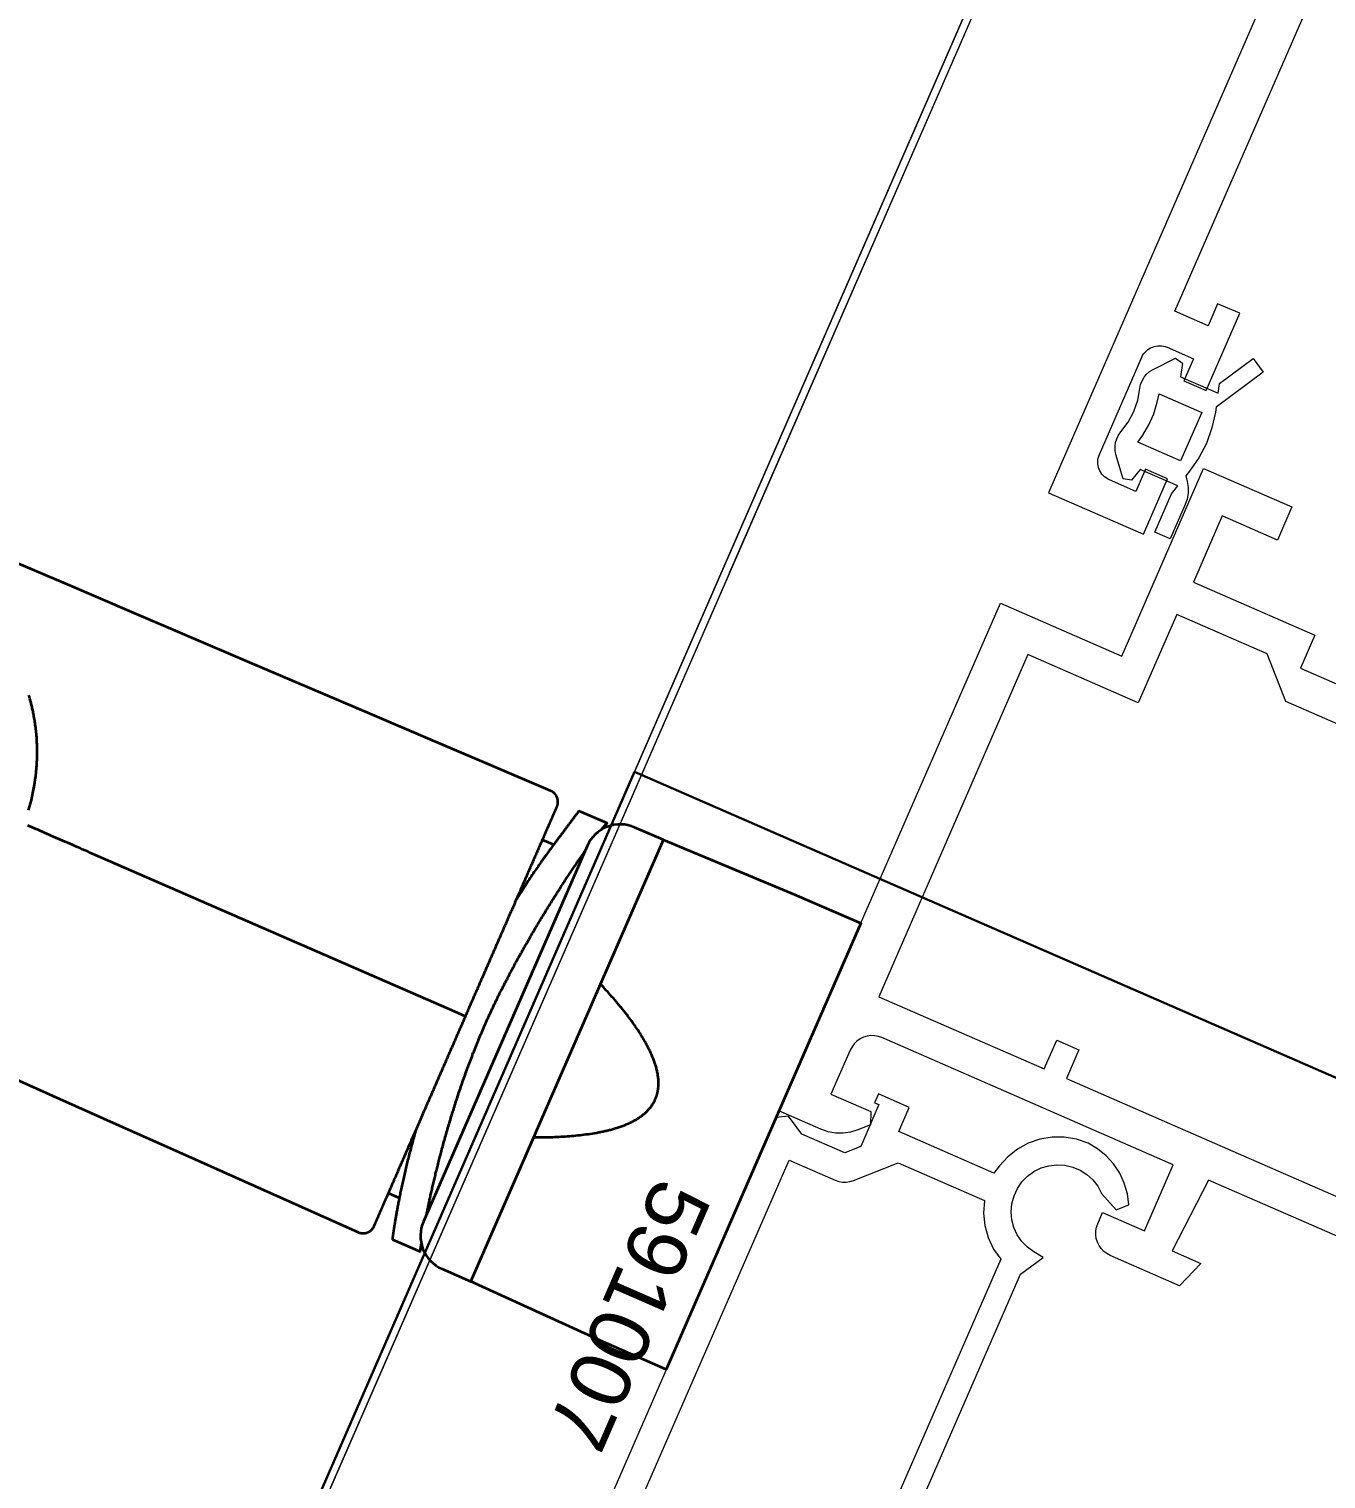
# Model space of a CAD drawing. Header units: millimetres. Extents: x -37281 to 954596, y -59787 to 956680.
# Drawn here: x 4471.8 to 4525.7, y -17242.3 to -17182.1 of the extents above; entities that cross this region are included whole.
import ezdxf

# ---------------------------------------------------------------- set-up
doc = ezdxf.new("R2010")
doc.units = ezdxf.units.MM
doc.header["$MEASUREMENT"] = 0
doc.linetypes.add('Dot & Dashed', pattern=[670.277762, 352.777767, -176.388884, 0, -141.111112])
for name, color, linetype, lineweight in [('0_Pen_No__2', 8, 'Continuous', 15), ('0_Pen_No__7', 7, 'Continuous', 35), ('0_Pen_No__9', 7, 'Continuous', 13), ('New_A-20-M_Roof_Pen_No__93', 8, 'Continuous', 13), ('New_A-25-M_Curtain_Wall_Pen_No__90', 8, 'Continuous', 20), ('New_A-25-M_Wall_Ext_Pen_No__87', 8, 'Continuous', 20), ('New_ArchiCAD Windows_Pen_No__3', 7, 'Continuous', 18)]:
    doc.layers.add(name, color=color, linetype=linetype, lineweight=lineweight)
for name, color, linetype in [('New_A-20-M_Roof', 7, 'Continuous'), ('New_A-25-M_Curtain_Wall', 7, 'Continuous'), ('New_A-25-M_Wall_Ext', 7, 'Continuous'), ('New_ArchiCAD Windows', 7, 'Continuous')]:
    doc.layers.add(name, color=color, linetype=linetype)
doc.layers.add('New_A-25-M_Curtain_Wall_Pen_No__69', color=7, linetype='Continuous', lineweight=20, true_color=0x606060)
doc.layers.add('New_ArchiCAD Windows_Pen_No__23', color=7, linetype='Continuous', lineweight=30, true_color=0x2a2a2a)
doc.styles.add('GENERATED_STYLE_3', font='')
doc.styles.get('GENERATED_STYLE_3').set_extended_font_data('Arial')

# ---------------------------------------------------------------- blocks, each defined once
blk = doc.blocks.new('Wall_2_3', base_point=(10092.596, -4631.295))
at = {"layer": 'New_A-25-M_Wall_Ext_Pen_No__87', "linetype": 'Continuous', "flags": 128}
blk.add_lwpolyline([(10000.932, -4591.325), (2142.474, -22613.267)], dxfattribs=at)
blk = doc.blocks.new('Wall_4_3', base_point=(9982.587, -4632.604))
at = {"layer": 'New_A-25-M_Wall_Ext_Pen_No__87', "linetype": 'Continuous', "flags": 128}
blk.add_lwpolyline([(2142.182, -22613.139), (4865.774, -16367.078)], dxfattribs=at)
blk = doc.blocks.new('Triple Window 19[13]_3')
at = {"layer": 'New_ArchiCAD Windows_Pen_No__23', "linetype": 'Continuous'}
for p, q in [((4496.949, -17212.913), (4471.967, -17270.203)), ((4671.111, -17288.856), (4496.949, -17212.913))]:
    blk.add_line(p, q, dxfattribs=at)
at = {"layer": 'New_ArchiCAD Windows_Pen_No__3', "linetype": 'Continuous'}
blk.add_line((4834.497, -16438.806), (4496.949, -17212.913), dxfattribs=at)
blk = doc.blocks.new('Wall_139_3', base_point=(10165.916, -4712.544))
at = {"layer": 'New_ArchiCAD Windows', "color": 251, "linetype": 'Continuous', "lineweight": 20, "true_color": 0x606060}
blk.add_blockref('Triple Window 19[13]_3', (0, 0), dxfattribs=at)
blk = doc.blocks.new('Morph_1_3')
at = {"layer": 'New_A-20-M_Roof_Pen_No__93', "linetype": 'Continuous', "flags": 128}
blk.add_lwpolyline([(2064.531, -22792.012), (10012.822, -4564.059)], dxfattribs=at)
blk = doc.blocks.new('Beam_4_3', base_point=(10000.932, -4591.325))
at = {"layer": 'New_A-25-M_Curtain_Wall_Pen_No__69', "linetype": 'Dot & Dashed'}
blk.add_line((10000.932, -4591.325), (2142.472, -22613.266), dxfattribs=at)
at = {"layer": 'New_A-25-M_Curtain_Wall_Pen_No__90', "linetype": 'Continuous'}
blk.add_line((10000.932, -4591.325), (2142.472, -22613.266), dxfattribs=at)

msp = doc.modelspace()

# ---------------------------------------------------------------- linework, layer by layer
at = {"layer": '0_Pen_No__2', "linetype": 'Continuous', "flags": 128}
msp.add_lwpolyline([(4578.1, -17054.657), (4514.147, -17201.321), (4518.089, -17203.039), (4519.088, -17200.748), (4518.171, -17200.348), (4517.772, -17201.265), (4516.672, -17200.785, -0.414214), (4516.258, -17199.732), (4518.017, -17195.699, -0.414214), (4519.07, -17195.285), (4520.17, -17195.765), (4519.77, -17196.681), (4520.687, -17197.081), (4522.086, -17193.873), (4521.169, -17193.473), (4520.769, -17194.39), (4519.394, -17193.79), (4527.189, -17175.916, -0.414214)], format="xyb", dxfattribs=at)
for points in [[(4532.895, -17235.133), (4520.795, -17229.857), (4519.274, -17232.793), (4520.471, -17233.315), (4519.591, -17234.241), (4516.705, -17232.982), (4516.567, -17232.908), (4516.441, -17232.814), (4516.333, -17232.701), (4516.243, -17232.572), (4516.174, -17232.431), (4516.128, -17232.281), (4516.107, -17232.126), (4516.11, -17231.969), (4516.137, -17231.814), (4516.188, -17231.666), (4516.388, -17231.208), (4518.13, -17231.967), (4519.329, -17229.217), (4507.229, -17223.941), (4507.081, -17223.89), (4506.926, -17223.862), (4506.769, -17223.859), (4506.614, -17223.881), (4506.464, -17223.927), (4506.323, -17223.995), (4506.194, -17224.085), (4506.081, -17224.194), (4505.987, -17224.319), (4505.913, -17224.458), (4505.113, -17226.291), (4506.763, -17227.011), (4506.753, -17227.565), (4506.224, -17227.773), (4505.923, -17227.864), (4505.613, -17227.908), (4505.299, -17227.902), (4504.99, -17227.847), (4504.693, -17227.744), (4502.955, -17226.987), (4512.149, -17205.904), (4517.19, -17208.102), (4520.588, -17200.311), (4524.254, -17201.91), (4523.655, -17203.284), (4521.363, -17202.285)], [(4521.363, -17202.285), (4520.164, -17205.035), (4525.205, -17207.234), (4524.606, -17208.608)], [(4531.34, -17213.181), (4524.006, -17209.983), (4523.231, -17208.009), (4519.473, -17206.37), (4517.874, -17210.037), (4513.291, -17208.038), (4507.095, -17222.246), (4513.97, -17225.244), (4514.49, -17224.052), (4515.406, -17224.452), (4514.887, -17225.644), (4526.07, -17230.52)], [(4524.606, -17208.608), (4531.939, -17211.806)], [(4516.953, -17231.096), (4517.477, -17230.883), (4517.42, -17230.428), (4517.294, -17229.987), (4517.103, -17229.57), (4516.85, -17229.187), (4516.542, -17228.848), (4516.185, -17228.559), (4515.789, -17228.328), (4515.306, -17228.163), (4514.803, -17228.08), (4514.293, -17228.08), (4513.789, -17228.164), (4513.307, -17228.33), (4512.858, -17228.572), (4512.455, -17228.885), (4512.108, -17229.26), (4511.87, -17229.565), (4507.927, -17227.845), (4508.366, -17226.837), (4507.083, -17226.277), (4506.923, -17226.644), (4507.106, -17226.724), (4506.347, -17228.466), (4505.689, -17228.724), (4503.898, -17227.943), (4503.352, -17227.203), (4502.836, -17227.262), (4494.162, -17247.153)], [(4505.67, -17250.534), (4512.983, -17233.763), (4513.922, -17233.069), (4513.539, -17232.837), (4513.27, -17232.641), (4513.038, -17232.401), (4512.85, -17232.126), (4512.712, -17231.822), (4512.628, -17231.5), (4512.6, -17231.168), (4512.629, -17230.835), (4512.714, -17230.513), (4512.852, -17230.21), (4513.041, -17229.935), (4513.273, -17229.696), (4513.543, -17229.5), (4513.842, -17229.353), (4514.162, -17229.259), (4514.493, -17229.221), (4514.826, -17229.239), (4515.15, -17229.314), (4515.458, -17229.444), (4515.738, -17229.624), (4515.984, -17229.849), (4516.188, -17230.112), (4516.344, -17230.407), (4516.953, -17231.096)]]:
    msp.add_lwpolyline(points, dxfattribs=at)
msp.add_lwpolyline([(4504.633, -17250.41), (4495.742, -17246.533), (4503.376, -17229.025), (4505.285, -17229.857), (4505.433, -17229.908), (4505.588, -17229.936), (4505.745, -17229.939), (4505.9, -17229.917), (4506.05, -17229.871), (4507.903, -17229.144), (4511.485, -17230.706), (4511.45, -17231.226), (4511.504, -17231.744), (4511.643, -17232.246), (4511.864, -17232.718), (4512.161, -17233.145)], close=True, dxfattribs=at)
at = {"layer": '0_Pen_No__7', "linetype": 'Continuous', "flags": 128}
for points in [[(4470.599, -17225.381), (4473.079, -17226.485), (4475.561, -17227.591), (4478.044, -17228.698), (4480.526, -17229.806), (4483.006, -17230.913), (4485.482, -17232.02), (4485.5, -17232.028), (4485.518, -17232.035), (4485.536, -17232.041), (4485.554, -17232.046), (4485.573, -17232.051), (4485.591, -17232.055), (4485.61, -17232.058), (4485.629, -17232.061), (4485.648, -17232.062), (4485.667, -17232.064), (4485.686, -17232.064), (4485.705, -17232.064), (4485.724, -17232.063), (4485.743, -17232.061), (4485.762, -17232.058), (4485.78, -17232.055), (4485.799, -17232.051), (4485.817, -17232.046), (4485.836, -17232.041), (4485.854, -17232.035), (4485.872, -17232.028), (4485.889, -17232.021), (4485.906, -17232.013), (4485.923, -17232.004), (4485.94, -17231.995), (4485.956, -17231.985), (4485.972, -17231.974), (4485.987, -17231.963), (4486.002, -17231.951), (4486.017, -17231.939), (4486.031, -17231.926), (4486.045, -17231.913), (4486.058, -17231.899), (4486.07, -17231.885), (4486.082, -17231.87), (4486.093, -17231.855), (4486.104, -17231.839), (4486.114, -17231.823), (4486.124, -17231.806), (4486.133, -17231.79), (4486.141, -17231.772), (4486.148, -17231.756), (4486.152, -17231.747), (4486.156, -17231.737), (4486.161, -17231.727), (4486.165, -17231.717), (4486.17, -17231.707), (4486.174, -17231.696), (4486.179, -17231.686), (4486.183, -17231.676), (4486.188, -17231.665), (4486.192, -17231.655), (4486.196, -17231.646), (4486.201, -17231.635), (4486.205, -17231.625), (4486.21, -17231.614), (4486.215, -17231.602), (4486.22, -17231.59), (4486.224, -17231.581), (4486.228, -17231.572), (4486.233, -17231.562), (4486.237, -17231.552), (4486.241, -17231.542), (4486.246, -17231.532), (4486.25, -17231.521), (4486.255, -17231.51), (4486.26, -17231.499), (4486.265, -17231.488), (4486.27, -17231.477), (4486.275, -17231.465), (4486.28, -17231.453), (4486.286, -17231.441), (4486.291, -17231.428), (4486.297, -17231.415), (4486.302, -17231.402), (4486.308, -17231.389), (4486.314, -17231.376), (4486.32, -17231.362), (4486.324, -17231.353), (4486.328, -17231.343), (4486.332, -17231.334), (4486.336, -17231.324), (4486.341, -17231.315), (4486.345, -17231.305), (4486.349, -17231.295), (4486.353, -17231.285), (4486.358, -17231.275), (4486.362, -17231.265), (4486.367, -17231.255), (4486.371, -17231.244), (4486.376, -17231.234), (4486.38, -17231.223), (4486.385, -17231.212), (4486.39, -17231.202), (4486.395, -17231.191), (4486.399, -17231.18), (4486.404, -17231.169), (4486.409, -17231.157), (4486.414, -17231.146), (4486.419, -17231.135), (4486.424, -17231.123), (4486.429, -17231.111), (4486.434, -17231.1), (4486.439, -17231.088), (4486.445, -17231.076), (4486.45, -17231.064), (4486.455, -17231.052), (4486.461, -17231.039), (4486.466, -17231.026), (4486.472, -17231.013), (4486.478, -17230.999), (4486.485, -17230.984), (4486.491, -17230.969), (4486.498, -17230.953), (4486.505, -17230.937), (4486.513, -17230.92), (4486.52, -17230.902), (4486.528, -17230.884), (4486.532, -17230.875), (4486.536, -17230.866), (4486.54, -17230.856), (4486.545, -17230.847), (4486.549, -17230.837), (4486.553, -17230.827), (4486.558, -17230.817), (4486.562, -17230.807), (4486.567, -17230.796), (4486.571, -17230.786), (4486.576, -17230.775), (4486.58, -17230.764), (4486.585, -17230.754), (4486.59, -17230.742), (4486.595, -17230.731), (4486.6, -17230.72), (4486.605, -17230.708), (4486.61, -17230.697), (4486.615, -17230.685), (4486.62, -17230.673), (4486.626, -17230.661), (4486.631, -17230.649), (4486.636, -17230.636), (4486.642, -17230.624), (4486.647, -17230.611), (4486.653, -17230.598), (4486.659, -17230.585), (4486.664, -17230.572), (4486.67, -17230.559), (4486.676, -17230.545), (4486.682, -17230.531), (4486.688, -17230.518), (4486.694, -17230.504), (4486.7, -17230.49), (4486.707, -17230.475), (4486.713, -17230.461), (4486.719, -17230.446), (4486.726, -17230.432), (4486.732, -17230.417), (4486.739, -17230.402), (4486.745, -17230.387), (4486.752, -17230.371), (4486.759, -17230.356), (4486.765, -17230.34), (4486.772, -17230.324), (4486.779, -17230.308), (4486.786, -17230.292), (4486.793, -17230.276), (4486.801, -17230.26), (4486.808, -17230.243), (4486.815, -17230.227), (4486.822, -17230.21), (4486.83, -17230.193), (4486.837, -17230.176), (4486.845, -17230.159), (4486.852, -17230.141), (4486.86, -17230.124), (4486.868, -17230.106), (4486.875, -17230.088), (4486.883, -17230.07), (4486.891, -17230.052), (4486.899, -17230.034), (4486.907, -17230.016), (4486.915, -17229.997), (4486.923, -17229.978), (4486.931, -17229.96), (4486.94, -17229.941), (4486.948, -17229.922), (4486.956, -17229.902), (4486.965, -17229.883), (4486.973, -17229.864), (4486.982, -17229.844), (4486.99, -17229.824), (4486.999, -17229.804), (4487.008, -17229.784), (4487.017, -17229.764), (4487.026, -17229.744), (4487.035, -17229.723), (4487.044, -17229.702), (4487.053, -17229.682), (4487.062, -17229.661), (4487.071, -17229.64), (4487.08, -17229.618), (4487.09, -17229.597), (4487.099, -17229.576), (4487.108, -17229.554), (4487.118, -17229.532), (4487.127, -17229.51), (4487.137, -17229.488), (4487.147, -17229.466), (4487.157, -17229.443), (4487.166, -17229.421), (4487.176, -17229.398), (4487.186, -17229.375), (4487.196, -17229.352), (4487.206, -17229.329), (4487.217, -17229.306), (4487.227, -17229.282), (4487.237, -17229.259), (4487.248, -17229.235), (4487.258, -17229.211), (4487.268, -17229.187), (4487.279, -17229.162), (4487.29, -17229.138), (4487.3, -17229.114), (4487.311, -17229.089), (4487.322, -17229.064), (4487.333, -17229.039), (4487.344, -17229.014), (4487.355, -17228.988), (4487.366, -17228.963), (4487.377, -17228.937), (4487.388, -17228.912), (4487.4, -17228.886), (4487.411, -17228.859), (4487.423, -17228.833), (4487.434, -17228.807), (4487.446, -17228.78), (4487.457, -17228.753), (4487.469, -17228.726), (4487.481, -17228.7), (4487.493, -17228.672), (4487.505, -17228.645), (4487.517, -17228.618), (4487.528, -17228.59), (4487.541, -17228.563), (4487.553, -17228.535), (4487.565, -17228.507), (4487.577, -17228.479), (4487.589, -17228.451), (4487.602, -17228.423), (4487.614, -17228.395), (4487.626, -17228.366), (4487.639, -17228.337), (4487.651, -17228.309), (4487.664, -17228.28), (4487.677, -17228.251), (4487.689, -17228.222), (4487.702, -17228.193), (4487.715, -17228.163), (4487.728, -17228.134), (4487.741, -17228.104), (4487.754, -17228.074), (4487.767, -17228.044), (4487.78, -17228.014), (4487.793, -17227.984), (4487.806, -17227.954), (4487.819, -17227.924), (4487.832, -17227.893), (4487.846, -17227.863), (4487.859, -17227.832), (4487.873, -17227.801), (4487.886, -17227.77), (4487.9, -17227.739), (4487.913, -17227.708), (4487.927, -17227.676), (4487.941, -17227.645), (4487.955, -17227.613), (4487.969, -17227.581), (4487.982, -17227.549), (4487.996, -17227.517), (4488.011, -17227.485), (4488.025, -17227.453), (4488.039, -17227.42), (4488.053, -17227.388), (4488.067, -17227.355), (4488.082, -17227.322), (4488.096, -17227.289), (4488.11, -17227.256), (4488.125, -17227.223), (4488.139, -17227.189), (4488.154, -17227.156), (4488.169, -17227.122), (4488.183, -17227.088), (4488.198, -17227.055), (4488.213, -17227.02), (4488.228, -17226.986), (4488.243, -17226.952), (4488.258, -17226.917), (4488.273, -17226.883), (4488.288, -17226.848), (4488.303, -17226.813), (4488.319, -17226.778), (4488.334, -17226.743), (4488.349, -17226.708), (4488.365, -17226.672), (4488.38, -17226.637), (4488.396, -17226.601), (4488.412, -17226.565), (4488.427, -17226.529), (4488.443, -17226.493), (4488.459, -17226.457), (4488.475, -17226.42), (4488.491, -17226.384), (4488.507, -17226.347), (4488.523, -17226.311), (4488.538, -17226.274), (4488.554, -17226.237), (4488.571, -17226.201), (4488.587, -17226.164), (4488.603, -17226.127), (4488.619, -17226.09), (4488.635, -17226.053), (4488.651, -17226.016), (4488.667, -17225.978), (4488.684, -17225.941), (4488.7, -17225.904), (4488.716, -17225.866), (4488.733, -17225.829), (4488.749, -17225.791), (4488.766, -17225.753), (4488.782, -17225.716), (4488.799, -17225.678), (4488.815, -17225.64), (4488.832, -17225.602), (4488.848, -17225.564), (4488.865, -17225.526), (4488.882, -17225.487), (4488.898, -17225.449), (4488.915, -17225.411), (4488.932, -17225.372), (4488.949, -17225.334), (4488.965, -17225.295), (4488.982, -17225.257), (4488.999, -17225.218), (4489.016, -17225.179), (4489.033, -17225.14), (4489.05, -17225.101), (4489.067, -17225.062), (4489.084, -17225.023), (4489.101, -17224.984), (4489.118, -17224.944), (4489.136, -17224.905), (4489.153, -17224.866), (4489.17, -17224.826), (4489.187, -17224.786), (4489.205, -17224.747), (4489.222, -17224.707), (4489.239, -17224.667), (4489.257, -17224.627), (4489.274, -17224.587), (4489.292, -17224.547), (4489.309, -17224.507), (4489.327, -17224.467), (4489.344, -17224.426), (4489.362, -17224.386), (4489.379, -17224.346), (4489.397, -17224.305), (4489.415, -17224.264), (4489.433, -17224.224), (4489.45, -17224.183), (4489.468, -17224.142), (4489.486, -17224.101), (4489.504, -17224.06), (4489.522, -17224.019), (4489.54, -17223.978), (4489.558, -17223.936), (4489.576, -17223.895), (4489.594, -17223.854), (4489.612, -17223.812), (4489.63, -17223.771), (4489.648, -17223.729), (4489.667, -17223.687), (4489.685, -17223.645), (4489.703, -17223.604), (4489.721, -17223.562), (4489.739, -17223.52), (4489.758, -17223.478), (4489.776, -17223.437), (4489.794, -17223.395), (4489.812, -17223.353), (4489.83, -17223.311), (4489.849, -17223.269), (4489.867, -17223.228), (4489.885, -17223.186), (4489.903, -17223.144), (4489.922, -17223.102), (4489.94, -17223.06), (4489.958, -17223.018), (4489.977, -17222.976), (4489.995, -17222.934), (4490.013, -17222.892), (4490.031, -17222.851), (4490.05, -17222.809), (4490.068, -17222.767), (4490.086, -17222.725), (4490.104, -17222.683), (4490.122, -17222.642), (4490.141, -17222.6), (4490.159, -17222.558), (4490.177, -17222.516), (4490.195, -17222.475), (4490.213, -17222.433), (4490.232, -17222.391), (4490.25, -17222.35), (4490.268, -17222.308), (4490.286, -17222.266), (4490.304, -17222.225), (4490.322, -17222.184), (4490.34, -17222.142), (4490.358, -17222.101), (4490.376, -17222.06), (4490.394, -17222.019), (4490.412, -17221.978), (4490.43, -17221.937), (4490.447, -17221.896), (4490.465, -17221.856), (4490.483, -17221.815), (4490.501, -17221.774), (4490.518, -17221.734), (4490.536, -17221.694), (4490.553, -17221.653), (4490.571, -17221.613), (4490.588, -17221.573), (4490.606, -17221.533), (4490.623, -17221.493), (4490.641, -17221.453), (4490.658, -17221.413), (4490.675, -17221.373), (4490.693, -17221.334), (4490.71, -17221.294), (4490.727, -17221.255), (4490.744, -17221.215), (4490.762, -17221.176), (4490.779, -17221.136), (4490.796, -17221.097), (4490.813, -17221.058), (4490.83, -17221.019), (4490.847, -17220.98), (4490.864, -17220.941), (4490.881, -17220.902), (4490.898, -17220.864), (4490.915, -17220.825), (4490.931, -17220.786), (4490.948, -17220.748), (4490.965, -17220.709), (4490.982, -17220.671), (4490.998, -17220.633), (4491.015, -17220.594), (4491.032, -17220.556), (4491.048, -17220.518), (4491.065, -17220.48), (4491.082, -17220.442), (4491.098, -17220.404), (4491.114, -17220.367), (4491.131, -17220.329), (4491.147, -17220.291), (4491.164, -17220.254), (4491.18, -17220.216), (4491.196, -17220.179), (4491.213, -17220.142), (4491.229, -17220.104), (4491.245, -17220.067), (4491.261, -17220.03), (4491.277, -17219.993), (4491.293, -17219.956), (4491.31, -17219.919), (4491.326, -17219.883), (4491.342, -17219.846), (4491.358, -17219.809), (4491.373, -17219.773), (4491.389, -17219.736), (4491.405, -17219.7), (4491.421, -17219.663), (4491.437, -17219.627), (4491.453, -17219.591), (4491.468, -17219.555), (4491.484, -17219.519), (4491.5, -17219.483), (4491.515, -17219.448), (4491.531, -17219.412), (4491.546, -17219.377), (4491.561, -17219.342), (4491.577, -17219.307), (4491.592, -17219.272), (4491.607, -17219.237), (4491.622, -17219.203), (4491.637, -17219.168), (4491.652, -17219.134), (4491.667, -17219.1), (4491.682, -17219.066), (4491.697, -17219.032), (4491.711, -17218.998), (4491.726, -17218.964), (4491.741, -17218.931), (4491.755, -17218.897), (4491.77, -17218.864), (4491.784, -17218.831), (4491.798, -17218.798), (4491.813, -17218.765), (4491.827, -17218.732), (4491.841, -17218.7), (4491.855, -17218.667), (4491.87, -17218.635), (4491.884, -17218.603), (4491.898, -17218.571), (4491.911, -17218.539), (4491.925, -17218.507), (4491.939, -17218.475), (4491.953, -17218.444), (4491.967, -17218.413), (4491.98, -17218.381), (4491.994, -17218.35), (4492.007, -17218.319), (4492.021, -17218.288), (4492.034, -17218.257), (4492.048, -17218.227), (4492.061, -17218.196), (4492.074, -17218.166), (4492.087, -17218.136), (4492.1, -17218.106), (4492.113, -17218.076), (4492.127, -17218.046), (4492.139, -17218.016), (4492.152, -17217.986), (4492.165, -17217.957), (4492.178, -17217.928), (4492.191, -17217.898), (4492.203, -17217.869), (4492.216, -17217.84), (4492.229, -17217.811), (4492.241, -17217.783), (4492.254, -17217.754), (4492.266, -17217.726), (4492.278, -17217.697), (4492.291, -17217.669), (4492.303, -17217.641), (4492.315, -17217.613), (4492.327, -17217.585), (4492.339, -17217.557), (4492.352, -17217.53), (4492.363, -17217.502), (4492.375, -17217.475), (4492.387, -17217.448), (4492.399, -17217.421), (4492.411, -17217.394), (4492.423, -17217.367), (4492.434, -17217.34), (4492.446, -17217.313), (4492.457, -17217.287), (4492.469, -17217.261), (4492.48, -17217.235), (4492.492, -17217.209), (4492.503, -17217.183), (4492.514, -17217.157), (4492.525, -17217.132), (4492.536, -17217.106), (4492.547, -17217.081), (4492.558, -17217.056), (4492.569, -17217.031), (4492.58, -17217.007), (4492.59, -17216.982), (4492.601, -17216.958), (4492.612, -17216.933), (4492.622, -17216.909), (4492.632, -17216.885), (4492.643, -17216.862), (4492.653, -17216.838), (4492.663, -17216.814), (4492.674, -17216.791), (4492.684, -17216.768), (4492.694, -17216.745), (4492.704, -17216.722), (4492.714, -17216.699), (4492.723, -17216.677), (4492.733, -17216.654), (4492.743, -17216.632), (4492.753, -17216.61), (4492.762, -17216.588), (4492.772, -17216.566), (4492.781, -17216.545), (4492.79, -17216.523), (4492.8, -17216.502), (4492.809, -17216.48), (4492.818, -17216.459), (4492.827, -17216.438), (4492.836, -17216.418), (4492.845, -17216.397), (4492.854, -17216.376), (4492.863, -17216.356), (4492.872, -17216.336), (4492.881, -17216.316), (4492.89, -17216.296), (4492.898, -17216.276), (4492.907, -17216.256), (4492.915, -17216.237), (4492.924, -17216.218), (4492.932, -17216.198), (4492.94, -17216.179), (4492.949, -17216.16), (4492.957, -17216.142), (4492.965, -17216.123), (4492.973, -17216.104), (4492.981, -17216.086), (4492.989, -17216.068), (4492.997, -17216.05), (4493.005, -17216.032), (4493.012, -17216.014), (4493.02, -17215.996), (4493.028, -17215.979), (4493.035, -17215.962), (4493.043, -17215.944), (4493.05, -17215.927), (4493.058, -17215.91), (4493.065, -17215.893), (4493.072, -17215.877), (4493.079, -17215.86), (4493.087, -17215.844), (4493.094, -17215.828), (4493.101, -17215.812), (4493.108, -17215.796), (4493.115, -17215.78), (4493.121, -17215.764), (4493.128, -17215.749), (4493.135, -17215.733), (4493.141, -17215.718), (4493.148, -17215.703), (4493.154, -17215.688), (4493.161, -17215.674), (4493.167, -17215.659), (4493.174, -17215.645), (4493.18, -17215.63), (4493.186, -17215.616), (4493.192, -17215.602), (4493.198, -17215.589), (4493.204, -17215.575), (4493.21, -17215.561), (4493.216, -17215.548), (4493.221, -17215.535), (4493.227, -17215.522), (4493.233, -17215.509), (4493.238, -17215.496), (4493.244, -17215.484), (4493.249, -17215.472), (4493.254, -17215.459), (4493.26, -17215.447), (4493.265, -17215.435), (4493.27, -17215.423), (4493.275, -17215.412), (4493.28, -17215.4), (4493.285, -17215.389), (4493.29, -17215.378), (4493.295, -17215.367), (4493.3, -17215.356), (4493.304, -17215.345), (4493.309, -17215.334), (4493.313, -17215.324), (4493.318, -17215.313), (4493.322, -17215.303), (4493.327, -17215.293), (4493.331, -17215.283), (4493.335, -17215.273), (4493.34, -17215.264), (4493.344, -17215.254), (4493.348, -17215.245), (4493.356, -17215.227), (4493.363, -17215.209), (4493.371, -17215.192), (4493.378, -17215.175), (4493.385, -17215.159), (4493.392, -17215.144), (4493.398, -17215.129), (4493.405, -17215.114), (4493.411, -17215.101), (4493.417, -17215.087), (4493.422, -17215.075), (4493.427, -17215.062), (4493.433, -17215.05), (4493.438, -17215.038), (4493.443, -17215.026), (4493.448, -17215.014), (4493.453, -17215.003), (4493.458, -17214.991), (4493.463, -17214.98), (4493.468, -17214.968), (4493.473, -17214.957), (4493.478, -17214.946), (4493.483, -17214.935), (4493.488, -17214.924), (4493.493, -17214.913), (4493.497, -17214.902), (4493.502, -17214.892), (4493.506, -17214.881), (4493.511, -17214.871), (4493.516, -17214.86), (4493.52, -17214.85), (4493.524, -17214.84), (4493.529, -17214.83), (4493.533, -17214.82), (4493.537, -17214.81), (4493.542, -17214.8), (4493.546, -17214.791), (4493.55, -17214.781), (4493.554, -17214.772), (4493.558, -17214.763), (4493.564, -17214.749), (4493.57, -17214.735), (4493.576, -17214.722), (4493.581, -17214.709), (4493.587, -17214.696), (4493.593, -17214.684), (4493.598, -17214.671), (4493.603, -17214.659), (4493.608, -17214.647), (4493.613, -17214.636), (4493.618, -17214.624), (4493.623, -17214.613), (4493.628, -17214.602), (4493.633, -17214.592), (4493.637, -17214.581), (4493.642, -17214.571), (4493.646, -17214.561), (4493.65, -17214.551), (4493.654, -17214.542), (4493.658, -17214.533), (4493.664, -17214.521), (4493.669, -17214.509), (4493.673, -17214.498), (4493.678, -17214.487), (4493.683, -17214.477), (4493.687, -17214.467), (4493.691, -17214.458), (4493.696, -17214.447), (4493.701, -17214.436), (4493.705, -17214.426), (4493.71, -17214.415), (4493.714, -17214.405), (4493.719, -17214.394), (4493.723, -17214.385), (4493.727, -17214.375), (4493.731, -17214.366), (4493.735, -17214.356), (4493.74, -17214.346), (4493.744, -17214.336), (4493.748, -17214.325), (4493.751, -17214.315), (4493.755, -17214.304), (4493.758, -17214.294), (4493.761, -17214.283), (4493.763, -17214.272), (4493.766, -17214.261), (4493.768, -17214.25), (4493.77, -17214.239), (4493.772, -17214.228), (4493.773, -17214.217), (4493.774, -17214.206), (4493.775, -17214.195), (4493.776, -17214.184), (4493.777, -17214.173), (4493.777, -17214.162), (4493.777, -17214.151), (4493.777, -17214.139), (4493.776, -17214.128), (4493.775, -17214.117), (4493.774, -17214.106), (4493.773, -17214.095), (4493.772, -17214.084), (4493.77, -17214.073), (4493.768, -17214.062), (4493.766, -17214.051), (4493.763, -17214.04), (4493.761, -17214.03), (4493.758, -17214.019), (4493.755, -17214.008), (4493.751, -17213.998), (4493.747, -17213.987), (4493.744, -17213.977), (4493.739, -17213.966), (4493.735, -17213.956), (4493.731, -17213.946), (4493.726, -17213.936), (4493.721, -17213.926), (4493.715, -17213.916), (4493.71, -17213.906), (4493.704, -17213.897), (4493.698, -17213.887), (4493.692, -17213.878), (4493.686, -17213.869), (4493.68, -17213.86), (4493.673, -17213.851), (4493.666, -17213.842), (4493.659, -17213.834), (4493.652, -17213.825), (4493.644, -17213.817), (4493.637, -17213.809), (4493.629, -17213.801), (4493.621, -17213.793), (4493.613, -17213.786), (4493.604, -17213.778), (4493.596, -17213.771), (4493.587, -17213.764), (4493.578, -17213.757), (4493.569, -17213.751), (4493.56, -17213.744), (4493.551, -17213.738), (4493.542, -17213.732), (4493.532, -17213.726), (4493.522, -17213.721), (4493.513, -17213.715), (4493.503, -17213.71), (4493.493, -17213.705), (4493.483, -17213.701), (4493.472, -17213.696), (4490.976, -17212.635), (4488.477, -17211.572), (4485.976, -17210.507), (4483.475, -17209.44), (4480.975, -17208.374), (4478.479, -17207.308), (4475.988, -17206.242), (4473.503, -17205.179), (4471.026, -17204.118)], [(4471.795, -17214.506), (4471.836, -17214.364), (4471.875, -17214.222), (4471.911, -17214.08), (4471.944, -17213.938), (4471.975, -17213.797), (4472.004, -17213.655), (4472.03, -17213.512), (4472.053, -17213.369), (4472.075, -17213.226), (4472.093, -17213.082), (4472.11, -17212.937), (4472.117, -17212.865), (4472.124, -17212.792), (4472.13, -17212.718), (4472.135, -17212.645), (4472.14, -17212.571), (4472.144, -17212.497), (4472.147, -17212.423), (4472.15, -17212.349), (4472.152, -17212.275), (4472.153, -17212.201), (4472.154, -17212.127), (4472.154, -17212.053), (4472.154, -17211.98), (4472.152, -17211.906), (4472.15, -17211.833), (4472.148, -17211.76), (4472.145, -17211.687), (4472.141, -17211.615), (4472.137, -17211.544), (4472.132, -17211.474), (4472.126, -17211.404), (4472.12, -17211.336), (4472.114, -17211.269), (4472.107, -17211.202), (4472.1, -17211.137), (4472.092, -17211.073), (4472.084, -17211.01), (4472.076, -17210.949), (4472.067, -17210.888), (4472.058, -17210.829), (4472.049, -17210.771), (4472.039, -17210.715), (4472.03, -17210.66), (4472.02, -17210.605), (4472.01, -17210.553), (4472, -17210.501), (4471.99, -17210.451), (4471.98, -17210.401), (4471.97, -17210.353), (4471.96, -17210.306), (4471.949, -17210.259), (4471.939, -17210.213), (4471.929, -17210.168), (4471.918, -17210.124), (4471.907, -17210.081), (4471.897, -17210.039), (4471.886, -17209.997), (4471.875, -17209.956), (4471.864, -17209.916), (4471.854, -17209.876), (4471.832, -17209.799), (4471.81, -17209.724)], [(4494.646, -17214.538), (4494.639, -17214.549), (4494.632, -17214.558), (4494.623, -17214.569), (4494.613, -17214.582), (4494.601, -17214.597), (4494.594, -17214.605), (4494.587, -17214.613), (4494.58, -17214.623), (4494.572, -17214.632), (4494.564, -17214.642), (4494.556, -17214.653), (4494.548, -17214.664), (4494.539, -17214.676), (4494.53, -17214.688), (4494.52, -17214.7), (4494.51, -17214.713), (4494.5, -17214.727), (4494.49, -17214.74), (4494.479, -17214.755), (4494.468, -17214.769), (4494.457, -17214.785), (4494.445, -17214.8), (4494.433, -17214.816), (4494.421, -17214.833), (4494.408, -17214.85), (4494.395, -17214.867), (4494.382, -17214.885), (4494.369, -17214.903), (4494.355, -17214.921), (4494.341, -17214.94), (4494.327, -17214.959), (4494.312, -17214.979), (4494.297, -17214.999), (4494.282, -17215.02), (4494.267, -17215.04), (4494.251, -17215.061), (4494.235, -17215.083), (4494.219, -17215.105), (4494.202, -17215.127), (4494.185, -17215.15), (4494.168, -17215.172), (4494.151, -17215.196), (4494.133, -17215.219), (4494.115, -17215.243), (4494.097, -17215.268), (4494.078, -17215.292), (4494.06, -17215.317), (4494.041, -17215.343), (4494.021, -17215.368), (4494.002, -17215.395), (4493.982, -17215.421), (4493.962, -17215.448), (4493.941, -17215.475), (4493.921, -17215.502), (4493.899, -17215.53), (4493.878, -17215.559), (4493.856, -17215.588), (4493.833, -17215.618), (4493.81, -17215.649), (4493.786, -17215.68), (4493.762, -17215.712), (4493.738, -17215.745), (4493.712, -17215.779), (4493.687, -17215.813), (4493.66, -17215.848), (4493.634, -17215.884), (4493.606, -17215.921), (4493.578, -17215.958), (4493.55, -17215.997), (4493.521, -17216.036), (4493.492, -17216.076), (4493.462, -17216.116), (4493.431, -17216.158), (4493.401, -17216.2), (4493.369, -17216.244), (4493.337, -17216.288), (4493.304, -17216.333), (4493.271, -17216.379), (4493.238, -17216.426), (4493.204, -17216.474), (4493.169, -17216.523), (4493.134, -17216.573), (4493.098, -17216.623), (4493.062, -17216.675), (4493.025, -17216.728), (4492.988, -17216.781), (4492.95, -17216.836), (4492.911, -17216.892), (4492.872, -17216.949), (4492.833, -17217.006), (4492.793, -17217.065), (4492.752, -17217.125), (4492.711, -17217.186), (4492.67, -17217.248), (4492.628, -17217.311), (4492.586, -17217.374), (4492.544, -17217.438), (4492.501, -17217.503), (4492.459, -17217.568), (4492.416, -17217.634), (4492.373, -17217.7), (4492.329, -17217.767), (4492.286, -17217.835), (4492.243, -17217.903), (4492.199, -17217.972), (4492.155, -17218.042), (4492.111, -17218.112), (4492.067, -17218.183)], [(4495.576, -17215.31), (4495.583, -17215.302), (4495.59, -17215.294), (4495.596, -17215.286), (4495.603, -17215.278), (4495.615, -17215.262), (4495.628, -17215.247), (4495.64, -17215.233), (4495.652, -17215.219), (4495.663, -17215.205), (4495.674, -17215.192), (4495.685, -17215.18), (4495.695, -17215.168), (4495.705, -17215.156), (4495.715, -17215.145), (4495.724, -17215.135), (4495.733, -17215.125), (4495.741, -17215.116), (4495.75, -17215.107), (4495.757, -17215.098), (4495.765, -17215.091), (4495.775, -17215.08), (4495.784, -17215.07), (4495.792, -17215.063), (4495.8, -17215.055), (4495.808, -17215.047), (4495.815, -17215.04), (4494.661, -17214.536)], [(4489.94, -17223.06), (4489.482, -17222.86), (4474.357, -17216.265), (4474.25, -17216.218), (4474.144, -17216.172), (4474.038, -17216.126), (4473.934, -17216.08), (4473.83, -17216.035), (4473.726, -17215.99), (4473.624, -17215.945), (4473.522, -17215.901), (4473.421, -17215.857), (4473.321, -17215.813), (4473.221, -17215.77), (4473.123, -17215.727), (4473.025, -17215.684), (4472.929, -17215.642), (4472.833, -17215.601), (4472.739, -17215.559), (4472.645, -17215.519), (4472.552, -17215.478), (4472.461, -17215.438), (4472.37, -17215.399), (4472.281, -17215.36), (4472.192, -17215.321), (4472.105, -17215.283), (4472.019, -17215.246), (4471.934, -17215.209), (4471.851, -17215.172), (4471.768, -17215.136)], [(4493.138, -17215.727), (4493.602, -17215.929)], [(4488.329, -17231.259), (4488.337, -17231.217), (4488.345, -17231.175), (4488.354, -17231.133), (4488.363, -17231.09), (4488.372, -17231.046), (4488.381, -17231.002), (4488.39, -17230.958), (4488.399, -17230.913), (4488.409, -17230.868), (4488.418, -17230.822), (4488.428, -17230.775), (4488.438, -17230.729), (4488.448, -17230.681), (4488.459, -17230.634), (4488.469, -17230.586), (4488.48, -17230.537), (4488.49, -17230.488), (4488.501, -17230.439), (4488.512, -17230.389), (4488.524, -17230.338), (4488.535, -17230.288), (4488.547, -17230.237), (4488.559, -17230.185), (4488.571, -17230.133), (4488.583, -17230.08), (4488.595, -17230.027), (4488.607, -17229.974), (4488.62, -17229.92), (4488.633, -17229.866), (4488.646, -17229.812), (4488.659, -17229.757), (4488.672, -17229.701), (4488.686, -17229.645), (4488.699, -17229.589), (4488.713, -17229.533), (4488.727, -17229.476), (4488.742, -17229.419), (4488.756, -17229.361), (4488.77, -17229.303), (4488.785, -17229.244), (4488.8, -17229.186), (4488.815, -17229.127), (4488.83, -17229.067), (4488.846, -17229.008), (4488.861, -17228.948), (4488.877, -17228.887), (4488.893, -17228.827), (4488.909, -17228.766), (4488.926, -17228.704), (4488.942, -17228.643), (4488.959, -17228.581), (4488.976, -17228.519), (4488.993, -17228.456), (4489.01, -17228.393), (4489.027, -17228.33), (4489.045, -17228.267), (4489.062, -17228.203), (4489.08, -17228.139), (4489.098, -17228.075), (4489.116, -17228.011), (4489.135, -17227.946), (4489.153, -17227.882), (4489.172, -17227.817), (4489.191, -17227.751), (4489.21, -17227.686), (4489.23, -17227.62), (4489.249, -17227.554), (4489.269, -17227.488), (4489.289, -17227.422), (4489.309, -17227.355), (4489.329, -17227.288), (4489.349, -17227.221), (4489.37, -17227.154), (4489.391, -17227.087), (4489.412, -17227.019), (4489.433, -17226.952), (4489.454, -17226.884), (4489.475, -17226.816), (4489.497, -17226.748), (4489.519, -17226.679), (4489.541, -17226.611), (4489.563, -17226.542), (4489.586, -17226.474), (4489.608, -17226.405), (4489.631, -17226.336), (4489.654, -17226.267), (4489.677, -17226.197), (4489.7, -17226.128), (4489.724, -17226.058), (4489.748, -17225.989), (4489.771, -17225.919), (4489.796, -17225.849), (4489.82, -17225.779), (4489.844, -17225.709), (4489.869, -17225.639), (4489.894, -17225.569), (4489.919, -17225.498), (4489.944, -17225.428), (4489.97, -17225.357), (4489.995, -17225.287), (4490.021, -17225.216), (4490.047, -17225.145), (4490.074, -17225.075), (4490.1, -17225.004), (4490.127, -17224.933), (4490.153, -17224.862), (4490.181, -17224.791), (4490.208, -17224.72), (4490.235, -17224.649), (4490.263, -17224.578), (4490.291, -17224.507), (4490.319, -17224.437), (4490.347, -17224.366), (4490.375, -17224.295), (4490.404, -17224.224), (4490.433, -17224.153), (4490.462, -17224.082), (4490.491, -17224.011), (4490.52, -17223.94), (4490.55, -17223.869), (4490.58, -17223.799), (4490.61, -17223.728), (4490.64, -17223.657), (4490.67, -17223.587), (4490.701, -17223.516), (4490.732, -17223.446), (4490.763, -17223.375), (4490.794, -17223.305), (4490.825, -17223.235), (4490.857, -17223.165), (4490.888, -17223.095), (4490.92, -17223.025), (4490.952, -17222.955), (4490.985, -17222.886), (4491.017, -17222.816), (4491.049, -17222.747), (4491.082, -17222.678), (4491.115, -17222.609), (4491.148, -17222.54), (4491.181, -17222.471), (4491.214, -17222.402), (4491.248, -17222.333), (4491.281, -17222.265), (4491.315, -17222.197), (4491.349, -17222.129), (4491.382, -17222.061), (4491.416, -17221.993), (4491.45, -17221.925), (4491.485, -17221.858), (4491.519, -17221.791), (4491.553, -17221.723), (4491.588, -17221.656), (4491.622, -17221.59), (4491.657, -17221.523), (4491.691, -17221.457), (4491.726, -17221.39), (4491.761, -17221.324), (4491.796, -17221.258), (4491.831, -17221.193), (4491.866, -17221.127), (4491.901, -17221.062), (4491.936, -17220.997), (4491.971, -17220.932), (4492.006, -17220.867), (4492.041, -17220.803), (4492.076, -17220.739), (4492.112, -17220.675), (4492.147, -17220.611), (4492.182, -17220.547), (4492.217, -17220.484), (4492.253, -17220.421), (4492.288, -17220.358), (4492.323, -17220.295), (4492.358, -17220.233), (4492.394, -17220.171), (4492.429, -17220.109), (4492.464, -17220.047), (4492.499, -17219.986), (4492.534, -17219.925), (4492.57, -17219.864), (4492.605, -17219.803), (4492.64, -17219.743), (4492.675, -17219.683), (4492.71, -17219.623), (4492.745, -17219.563), (4492.779, -17219.504), (4492.814, -17219.445), (4492.849, -17219.386), (4492.884, -17219.328), (4492.918, -17219.27), (4492.953, -17219.212), (4492.987, -17219.155), (4493.022, -17219.097), (4493.056, -17219.04), (4493.09, -17218.984), (4493.124, -17218.928), (4493.158, -17218.872), (4493.192, -17218.816), (4493.226, -17218.761), (4493.259, -17218.706), (4493.293, -17218.652), (4493.326, -17218.597), (4493.359, -17218.544), (4493.392, -17218.49), (4493.425, -17218.437), (4493.457, -17218.385), (4493.49, -17218.332), (4493.522, -17218.28), (4493.554, -17218.229), (4493.586, -17218.177), (4493.618, -17218.127), (4493.65, -17218.076), (4493.682, -17218.026), (4493.713, -17217.976), (4493.745, -17217.927), (4493.776, -17217.878), (4493.807, -17217.829), (4493.838, -17217.781), (4493.868, -17217.733), (4493.899, -17217.686), (4493.929, -17217.639), (4493.959, -17217.592), (4493.989, -17217.545), (4494.019, -17217.499), (4494.049, -17217.454), (4494.078, -17217.409), (4494.108, -17217.364), (4494.137, -17217.319), (4494.166, -17217.275), (4494.195, -17217.232), (4494.224, -17217.188), (4494.252, -17217.145), (4494.28, -17217.103), (4494.309, -17217.061), (4494.337, -17217.019), (4494.364, -17216.977), (4494.392, -17216.936), (4494.419, -17216.896), (4494.447, -17216.855), (4494.474, -17216.816), (4494.501, -17216.776), (4494.528, -17216.737), (4494.554, -17216.698), (4494.581, -17216.66), (4494.607, -17216.622), (4494.633, -17216.585), (4494.659, -17216.548), (4494.684, -17216.511), (4494.709, -17216.475), (4494.735, -17216.439), (4494.759, -17216.404), (4494.784, -17216.369), (4494.809, -17216.334), (4494.833, -17216.3), (4494.857, -17216.266), (4494.881, -17216.233)], [(4494.743, -17216.427), (4494.788, -17216.446)], [(4487.856, -17227.84), (4487.839, -17227.903), (4487.821, -17227.965), (4487.804, -17228.028), (4487.786, -17228.091), (4487.769, -17228.154), (4487.752, -17228.217), (4487.735, -17228.28), (4487.718, -17228.343), (4487.701, -17228.407), (4487.684, -17228.47), (4487.667, -17228.534), (4487.65, -17228.597), (4487.634, -17228.661), (4487.617, -17228.725), (4487.601, -17228.789), (4487.585, -17228.852), (4487.568, -17228.916), (4487.552, -17228.98), (4487.536, -17229.043), (4487.521, -17229.107), (4487.505, -17229.17), (4487.489, -17229.233), (4487.474, -17229.297), (4487.459, -17229.36), (4487.444, -17229.423), (4487.429, -17229.485), (4487.414, -17229.548), (4487.4, -17229.611), (4487.385, -17229.673), (4487.371, -17229.735), (4487.357, -17229.797), (4487.343, -17229.858), (4487.33, -17229.919), (4487.317, -17229.98), (4487.303, -17230.04), (4487.291, -17230.1), (4487.278, -17230.158), (4487.266, -17230.216), (4487.254, -17230.274), (4487.242, -17230.33), (4487.23, -17230.386), (4487.219, -17230.441), (4487.208, -17230.496), (4487.197, -17230.55), (4487.187, -17230.603), (4487.177, -17230.655), (4487.166, -17230.707), (4487.157, -17230.758), (4487.147, -17230.808), (4487.138, -17230.857), (4487.128, -17230.906), (4487.119, -17230.954), (4487.111, -17231.001), (4487.102, -17231.048), (4487.094, -17231.094), (4487.086, -17231.138), (4487.078, -17231.183), (4487.07, -17231.226), (4487.063, -17231.269), (4487.055, -17231.31), (4487.048, -17231.352), (4487.041, -17231.392), (4487.035, -17231.431), (4487.028, -17231.47), (4487.022, -17231.508), (4487.016, -17231.545), (4487.01, -17231.581), (4487.004, -17231.617), (4486.998, -17231.651), (4486.993, -17231.685), (4486.988, -17231.718), (4486.982, -17231.75), (4486.977, -17231.781), (4486.973, -17231.812), (4486.968, -17231.841), (4486.964, -17231.87), (4486.959, -17231.898), (4486.955, -17231.925), (4486.951, -17231.951), (4486.947, -17231.976), (4486.943, -17232), (4486.94, -17232.024), (4486.936, -17232.047), (4486.933, -17232.068), (4486.93, -17232.089), (4486.927, -17232.109), (4486.924, -17232.128), (4486.922, -17232.146), (4486.919, -17232.164), (4486.917, -17232.18), (4486.915, -17232.196), (4486.913, -17232.21), (4486.911, -17232.224), (4486.909, -17232.237), (4486.908, -17232.248), (4486.906, -17232.259), (4486.904, -17232.278), (4486.901, -17232.293), (4486.899, -17232.304), (4486.898, -17232.316)], [(4486.742, -17230.393), (4487.19, -17230.588)], [(4488.361, -17231.099), (4488.392, -17231.113)], [(4486.907, -17232.319), (4488.061, -17232.823), (4488.063, -17232.809), (4488.064, -17232.799), (4488.065, -17232.788), (4488.066, -17232.778), (4488.067, -17232.765), (4488.068, -17232.755), (4488.07, -17232.743), (4488.071, -17232.73), (4488.073, -17232.715), (4488.075, -17232.699), (4488.078, -17232.68), (4488.079, -17232.67), (4488.081, -17232.66), (4488.082, -17232.649), (4488.084, -17232.637), (4488.086, -17232.625), (4488.088, -17232.613), (4488.09, -17232.6), (4488.092, -17232.586), (4488.094, -17232.572), (4488.096, -17232.557), (4488.099, -17232.541), (4488.101, -17232.525), (4488.104, -17232.509)]]:
    msp.add_lwpolyline(points, dxfattribs=at)
msp.add_lwpolyline([(4492.77, -17228.079), (4492.859, -17228.079), (4492.948, -17228.079), (4493.037, -17228.079), (4493.125, -17228.078), (4493.214, -17228.076), (4493.302, -17228.075), (4493.391, -17228.073), (4493.479, -17228.07), (4493.567, -17228.068), (4493.654, -17228.064), (4493.742, -17228.061), (4493.83, -17228.056), (4493.917, -17228.052), (4494.004, -17228.047), (4494.091, -17228.041), (4494.178, -17228.035), (4494.265, -17228.029), (4494.351, -17228.021), (4494.438, -17228.014), (4494.524, -17228.006), (4494.61, -17227.997), (4494.696, -17227.988), (4494.781, -17227.978), (4494.867, -17227.967), (4494.952, -17227.956), (4494.995, -17227.95), (4495.039, -17227.944), (4495.125, -17227.931), (4495.212, -17227.918), (4495.3, -17227.903), (4495.388, -17227.888), (4495.432, -17227.88), (4495.476, -17227.872), (4495.52, -17227.863), (4495.563, -17227.854), (4495.607, -17227.845), (4495.651, -17227.836), (4495.695, -17227.826), (4495.739, -17227.816), (4495.783, -17227.806), (4495.827, -17227.796), (4495.87, -17227.785), (4495.914, -17227.774), (4495.957, -17227.763), (4496.001, -17227.751), (4496.044, -17227.739), (4496.087, -17227.727), (4496.13, -17227.714), (4496.173, -17227.702), (4496.215, -17227.688), (4496.257, -17227.675), (4496.3, -17227.661), (4496.342, -17227.647), (4496.383, -17227.632), (4496.425, -17227.617), (4496.466, -17227.602), (4496.507, -17227.586), (4496.548, -17227.571), (4496.588, -17227.554), (4496.629, -17227.537), (4496.668, -17227.52), (4496.708, -17227.503), (4496.747, -17227.485), (4496.786, -17227.467), (4496.824, -17227.448), (4496.862, -17227.429), (4496.9, -17227.409), (4496.937, -17227.389), (4496.974, -17227.369), (4497.011, -17227.348), (4497.047, -17227.327), (4497.082, -17227.305), (4497.117, -17227.283), (4497.152, -17227.26), (4497.186, -17227.237), (4497.22, -17227.213), (4497.253, -17227.189), (4497.285, -17227.164), (4497.318, -17227.139), (4497.349, -17227.113), (4497.38, -17227.087), (4497.411, -17227.06), (4497.441, -17227.032), (4497.47, -17227.004), (4497.498, -17226.975), (4497.526, -17226.946), (4497.554, -17226.916), (4497.567, -17226.901), (4497.581, -17226.885), (4497.594, -17226.87), (4497.606, -17226.854), (4497.619, -17226.838), (4497.632, -17226.822), (4497.644, -17226.805), (4497.656, -17226.789), (4497.668, -17226.772), (4497.68, -17226.755), (4497.692, -17226.738), (4497.703, -17226.721), (4497.714, -17226.704), (4497.725, -17226.686), (4497.736, -17226.668), (4497.746, -17226.65), (4497.757, -17226.632), (4497.767, -17226.613), (4497.777, -17226.594), (4497.787, -17226.575), (4497.796, -17226.556), (4497.805, -17226.537), (4497.814, -17226.517), (4497.823, -17226.497), (4497.832, -17226.478), (4497.84, -17226.458), (4497.848, -17226.438), (4497.855, -17226.418), (4497.863, -17226.398), (4497.87, -17226.378), (4497.876, -17226.358), (4497.883, -17226.338), (4497.889, -17226.318), (4497.894, -17226.297), (4497.9, -17226.277), (4497.905, -17226.257), (4497.91, -17226.237), (4497.915, -17226.217), (4497.919, -17226.197), (4497.923, -17226.177), (4497.927, -17226.157), (4497.931, -17226.137), (4497.934, -17226.116), (4497.937, -17226.096), (4497.94, -17226.076), (4497.942, -17226.056), (4497.944, -17226.036), (4497.947, -17226.015), (4497.95, -17225.975), (4497.952, -17225.934), (4497.954, -17225.894), (4497.955, -17225.853), (4497.954, -17225.813), (4497.953, -17225.772), (4497.952, -17225.731), (4497.949, -17225.691), (4497.946, -17225.65), (4497.942, -17225.609), (4497.937, -17225.568), (4497.931, -17225.527), (4497.925, -17225.487), (4497.918, -17225.446), (4497.911, -17225.405), (4497.903, -17225.364), (4497.894, -17225.323), (4497.884, -17225.282), (4497.874, -17225.241), (4497.863, -17225.2), (4497.852, -17225.16), (4497.84, -17225.119), (4497.828, -17225.078), (4497.815, -17225.037), (4497.801, -17224.996), (4497.787, -17224.955), (4497.772, -17224.914), (4497.757, -17224.874), (4497.742, -17224.833), (4497.726, -17224.792), (4497.709, -17224.751), (4497.692, -17224.711), (4497.675, -17224.67), (4497.657, -17224.63), (4497.639, -17224.589), (4497.621, -17224.549), (4497.602, -17224.509), (4497.582, -17224.469), (4497.563, -17224.428), (4497.543, -17224.388), (4497.522, -17224.349), (4497.502, -17224.309), (4497.481, -17224.269), (4497.459, -17224.23), (4497.438, -17224.19), (4497.416, -17224.151), (4497.394, -17224.112), (4497.371, -17224.073), (4497.349, -17224.034), (4497.326, -17223.995), (4497.303, -17223.957), (4497.28, -17223.918), (4497.256, -17223.88), (4497.233, -17223.842), (4497.209, -17223.804), (4497.185, -17223.767), (4497.136, -17223.692), (4497.087, -17223.618), (4497.038, -17223.545), (4496.988, -17223.473), (4496.963, -17223.437), (4496.938, -17223.401), (4496.888, -17223.331), (4496.838, -17223.261), (4496.787, -17223.192), (4496.735, -17223.123), (4496.683, -17223.054), (4496.631, -17222.985), (4496.577, -17222.916), (4496.524, -17222.848), (4496.47, -17222.78), (4496.415, -17222.712), (4496.36, -17222.645), (4496.304, -17222.577), (4496.248, -17222.51), (4496.192, -17222.443), (4496.135, -17222.377), (4496.077, -17222.31), (4496.019, -17222.244), (4495.961, -17222.177), (4495.903, -17222.111), (4495.844, -17222.045), (4495.784, -17221.98), (4495.725, -17221.914), (4495.665, -17221.849), (4495.604, -17221.783), (4495.543, -17221.718), (4498.154, -17215.732), (4496.962, -17215.213, 0.414214), (4494.987, -17215.988), (4488.192, -17231.571, 0.414214), (4488.968, -17233.545), (4490.16, -17234.065), (4498.154, -17215.732), (4503.603, -17217.996), (4506.353, -17219.195), (4498.277, -17237.717), (4495.527, -17236.518), (4490.16, -17234.065)], format="xyb", close=True, dxfattribs=at)
at = {"layer": '0_Pen_No__9', "linetype": 'Continuous', "flags": 128}
for points in [[(4520.004, -17200.426), (4519.847, -17200.618), (4519.906, -17200.859), (4519.944, -17201.099), (4519.943, -17201.343), (4519.902, -17201.582), (4519.824, -17201.812), (4519.204, -17203.235), (4518.562, -17202.955), (4519.255, -17201.366), (4519.513, -17201.042), (4517.948, -17200.36), (4517.592, -17200.806), (4517.244, -17200.738), (4516.948, -17199.736), (4516.914, -17199.572), (4516.908, -17199.404), (4516.93, -17199.238), (4516.98, -17199.078), (4517.056, -17198.928), (4517.155, -17198.794), (4517.454, -17198.395), (4517.687, -17197.955), (4517.851, -17197.485), (4517.94, -17196.995), (4517.971, -17196.83), (4518.029, -17196.673), (4518.112, -17196.527), (4518.219, -17196.398), (4518.346, -17196.288), (4518.489, -17196.201), (4519.425, -17195.736), (4519.712, -17195.945), (4519.627, -17196.51), (4521.192, -17197.192), (4521.253, -17196.783), (4522.648, -17195.753), (4523.064, -17196.316), (4521.103, -17197.763), (4521.074, -17197.971), (4520.934, -17198.634), (4520.706, -17199.272), (4520.394, -17199.873)], [(4517.856, -17199.229), (4518.059, -17198.93), (4518.314, -17198.5), (4518.513, -17198.043), (4518.655, -17197.565), (4518.736, -17197.212), (4520.51, -17197.986), (4519.631, -17200.003)]]:
    msp.add_lwpolyline(points, close=True, dxfattribs=at)

# ---------------------------------------------------------------- block references
at = {"layer": 'New_A-20-M_Roof', "linetype": 'Continuous', "lineweight": 0}
msp.add_blockref('Morph_1_3', (0, 0), dxfattribs=at)
at = {"layer": 'New_A-25-M_Curtain_Wall', "color": 8, "lineweight": 20}
msp.add_blockref('Beam_4_3', (10000.932, -4591.325), dxfattribs=at)
at = {"layer": 'New_A-25-M_Wall_Ext', "color": 250, "lineweight": 50, "true_color": 0x2a2a2a}
for name, p in [('Wall_4_3', (9982.587, -4632.604)), ('Wall_139_3', (10165.916, -4712.544)), ('Wall_2_3', (10092.596, -4631.295))]:
    msp.add_blockref(name, p, dxfattribs=at)

# ---------------------------------------------------------------- texts
at = {"layer": '0_Pen_No__7', "linetype": 'Continuous', "insert": (4497.865, -17229.624), "char_height": 2.5, "attachment_point": 7, "rotation": 246.44041, "style": 'GENERATED_STYLE_3'}
msp.add_mtext('\\A1;{\\fArial|b0|i0|c0|p34;591007}', dxfattribs=at)

doc.saveas('drawing.dxf')
